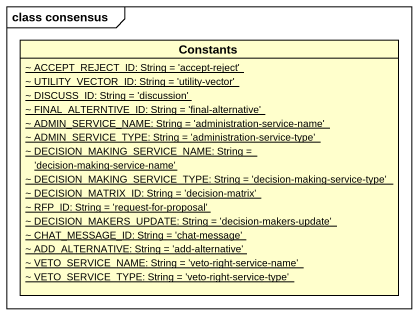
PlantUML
@startuml
mainframe class consensus
hide circle
hide empty members
skinparam classAttributeIconSize 0
class Constants {
  {static} ~ ACCEPT_REJECT_ID: String = 'accept-reject'
  {static} ~ UTILITY_VECTOR_ID: String = 'utility-vector'
  {static} ~ DISCUSS_ID: String = 'discussion'
  {static} ~ FINAL_ALTERNTIVE_ID: String = 'final-alternative'
  {static} ~ ADMIN_SERVICE_NAME: String = 'administration-service-name'
  {static} ~ ADMIN_SERVICE_TYPE: String = 'administration-service-type'
  {static} ~ DECISION_MAKING_SERVICE_NAME: String = 'decision-making-service-name'
  {static} ~ DECISION_MAKING_SERVICE_TYPE: String = 'decision-making-service-type'
  {static} ~ DECISION_MATRIX_ID: String = 'decision-matrix'
  {static} ~ RFP_ID: String = 'request-for-proposal'
  {static} ~ DECISION_MAKERS_UPDATE: String = 'decision-makers-update'
  {static} ~ CHAT_MESSAGE_ID: String = 'chat-message'
  {static} ~ ADD_ALTERNATIVE: String = 'add-alternative'
  {static} ~ VETO_SERVICE_NAME: String = 'veto-right-service-name'
  {static} ~ VETO_SERVICE_TYPE: String = 'veto-right-service-type'
}
@enduml
